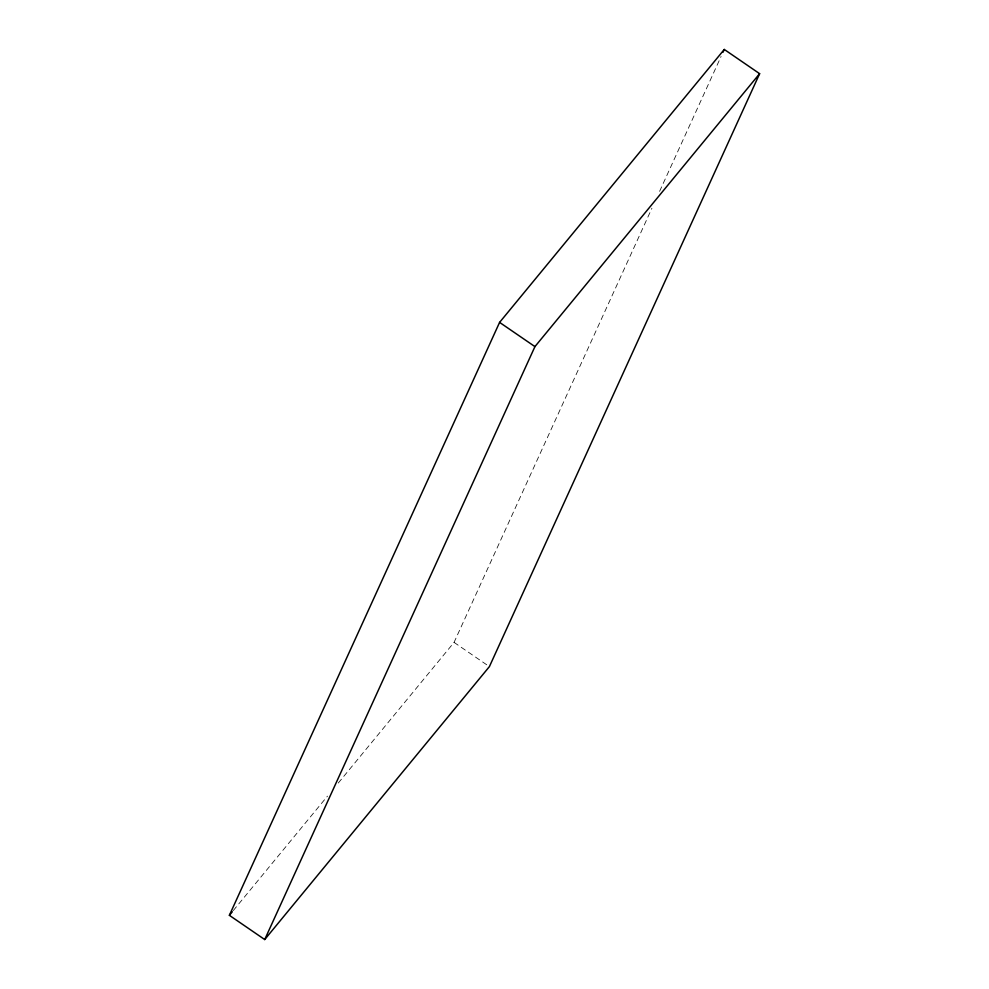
<?xml version="1.0" encoding="UTF-8"?>
<svg xmlns="http://www.w3.org/2000/svg" width="989" height="989" viewBox="0 0 989 989"><rect width="100%" height="100%" fill="white"/><g stroke="black" fill="none" stroke-linecap="round" stroke-linejoin="round"><path stroke-width="0.74" stroke-dasharray="4.95 3.71" d="M338.275 783.028L454.062 642.393L651.924 208.222M659.601 191.359L721.08 56.472M233.293 910.56L327.483 796.133M454.062 642.393L486.885 664.88"/><path stroke-width="1.48" d="M229.374 915.32L499.593 322.389L724.282 49.45L759.626 73.681L489.407 666.611L264.718 939.55L229.374 915.32L232.316 911.747M264.718 939.55L534.938 346.607L759.626 73.681M722.996 52.256L724.282 49.45M499.593 322.389L534.938 346.607"/></g></svg>
